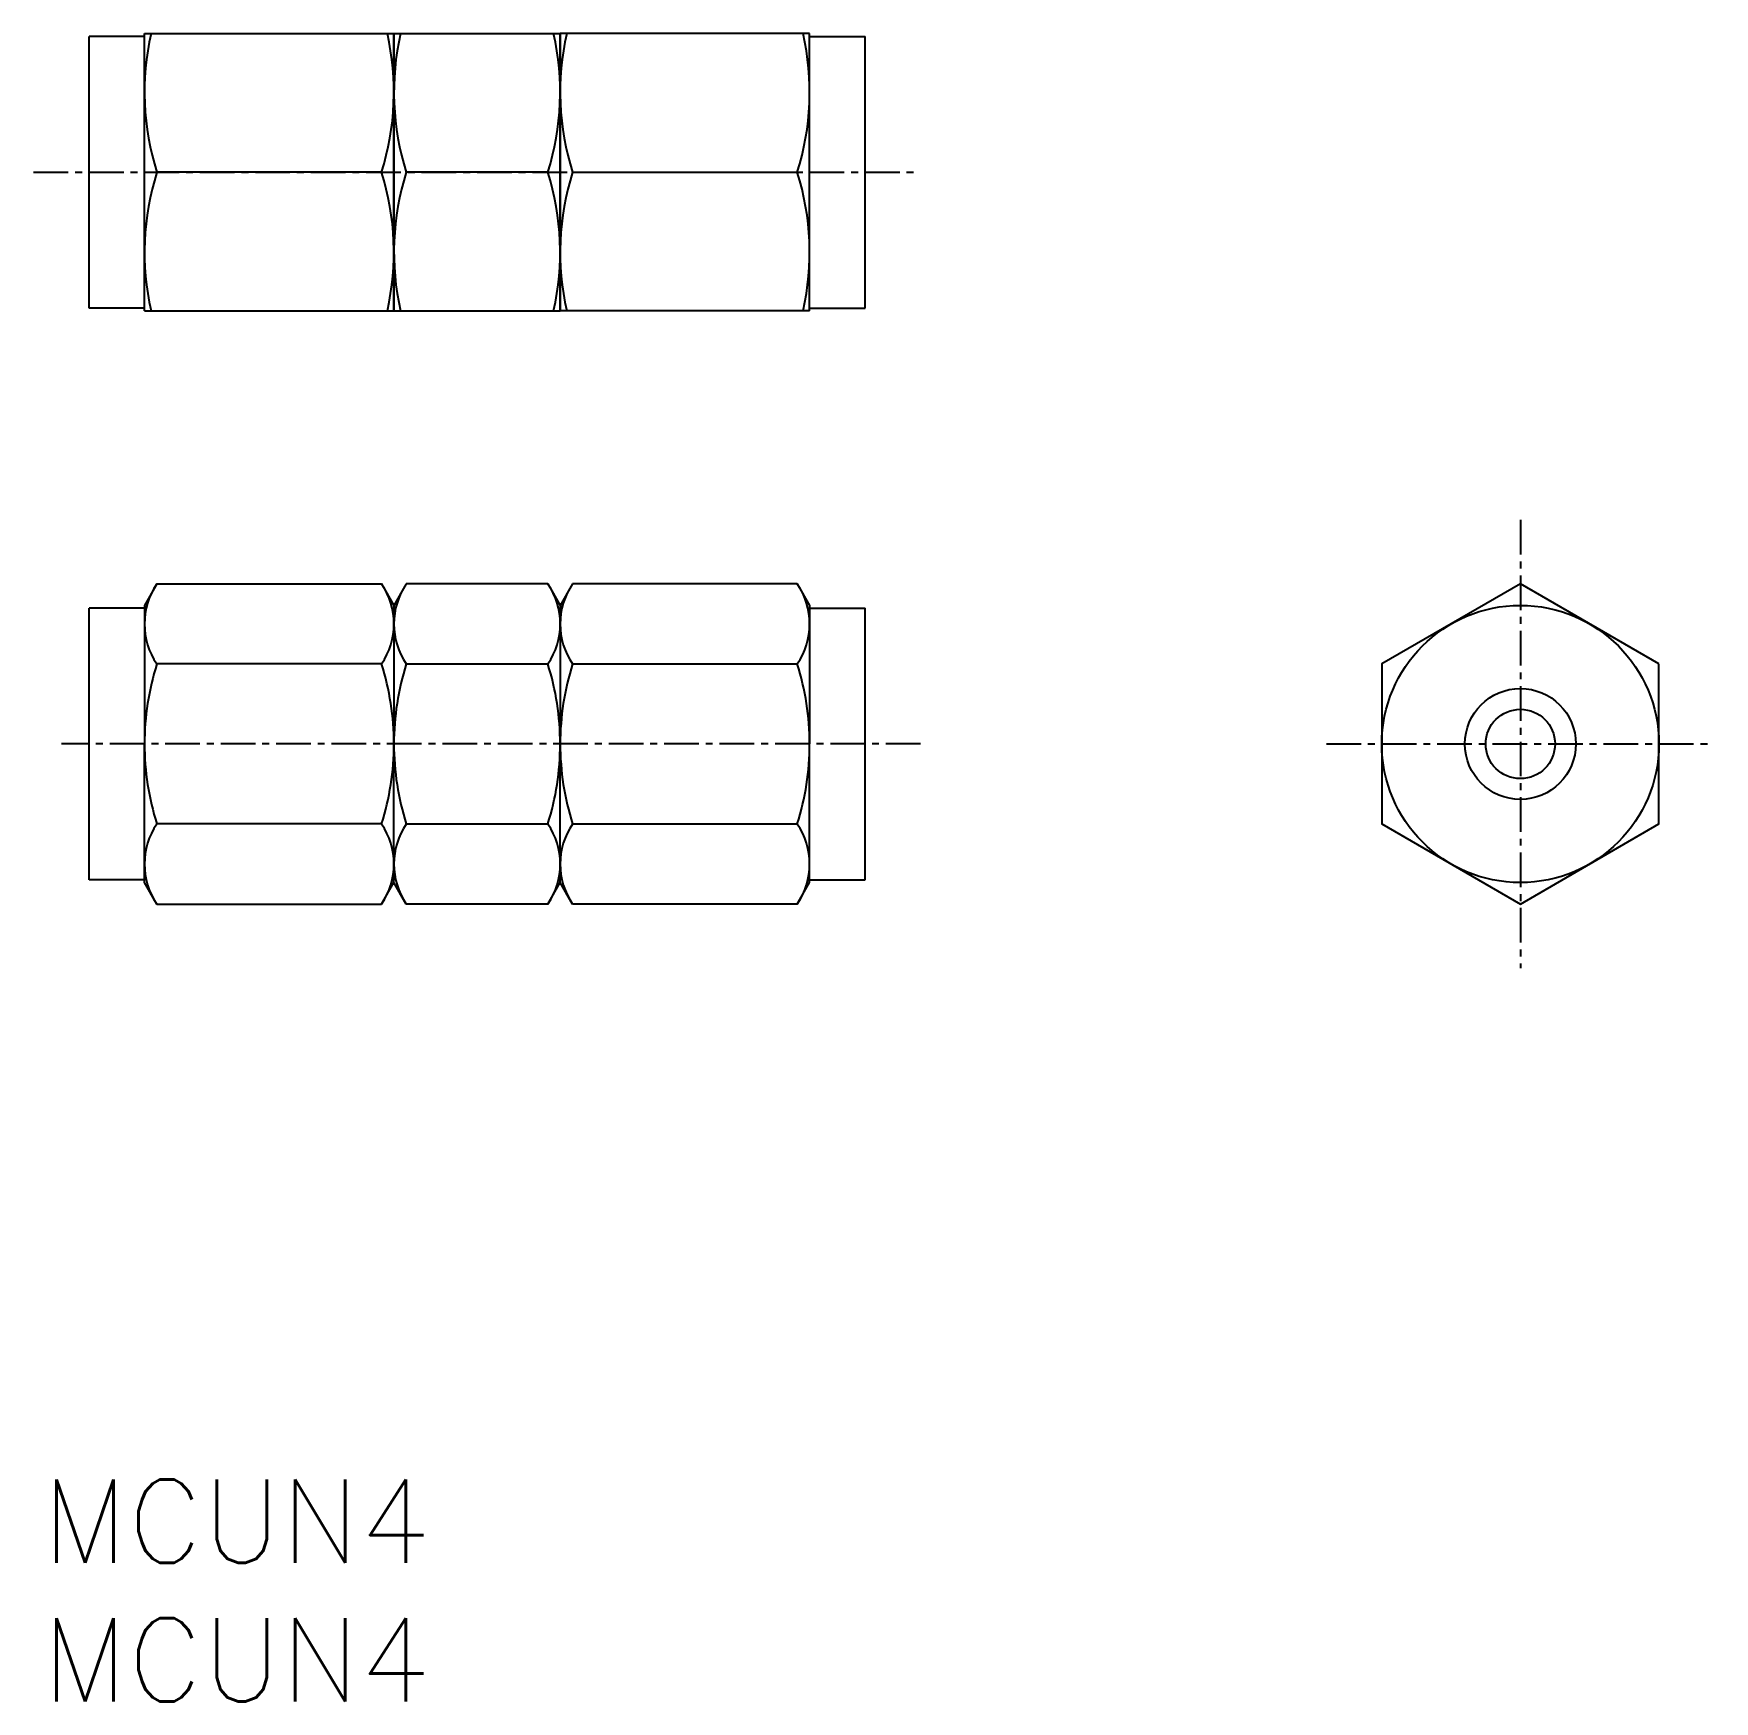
# Model space of a CAD drawing. Extents: x 108.1 to 168.7, y 66.3 to 126.5.
import ezdxf
from ezdxf.enums import TextEntityAlignment as Align

# ---------------------------------------------------------------- set-up
doc = ezdxf.new("R2010")
doc.units = 0
doc.linetypes.add('CENTER', pattern=[2, 1.25, -0.25, 0.25, -0.25])
doc.layers.get('0').update_dxf_attribs({"linetype": 'CONTINUOUS'})
doc.layers.add('CENTER', color=1, linetype='CENTER')
doc.styles.get("Standard").update_dxf_attribs({"font": 'txt.shx', "bigfont": 'extfont.shx'})

msp = doc.modelspace()

# ---------------------------------------------------------------- linework, layer by layer
at = {"color": 7, "linetype": 'CONTINUOUS'}
for p, q in [((110.069, 116.577), (110.069, 126.377)), ((112.069, 126.377), (110.069, 126.377)), ((112.069, 126.477), (121.069, 126.477)), ((112.069, 116.477), (112.069, 126.477)), ((121.069, 126.477), (121.069, 116.477)), ((121.069, 116.477), (121.069, 126.477)), ((121.069, 126.477), (127.069, 126.477)), ((136.069, 126.477), (127.069, 126.477)), ((127.069, 116.477), (127.069, 126.477)), ((127.069, 126.477), (127.069, 116.477)), ((136.069, 116.477), (136.069, 126.477)), ((136.069, 126.377), (138.069, 126.377)), ((138.069, 116.577), (138.069, 126.377)), ((120.622, 121.477), (112.515, 121.477)), ((126.622, 121.477), (121.515, 121.477)), ((127.515, 121.477), (135.622, 121.477)), ((112.069, 116.577), (110.069, 116.577)), ((112.069, 116.477), (121.069, 116.477)), ((121.069, 116.477), (127.069, 116.477)), ((136.069, 116.477), (127.069, 116.477)), ((136.069, 116.577), (138.069, 116.577)), ((112.515, 106.624), (112.069, 105.851)), ((112.515, 106.624), (120.622, 106.624)), ((120.622, 106.624), (121.069, 105.851)), ((121.515, 106.624), (121.069, 105.851)), ((126.622, 106.624), (121.515, 106.624)), ((126.622, 106.624), (127.069, 105.851)), ((127.515, 106.624), (127.069, 105.851)), ((135.622, 106.624), (127.515, 106.624)), ((135.622, 106.624), (136.069, 105.851)), ((112.069, 105.751), (110.069, 105.751)), ((110.069, 95.951), (110.069, 105.751)), ((112.069, 105.851), (112.069, 100.851)), ((121.069, 105.851), (121.069, 100.851)), ((121.069, 105.851), (121.069, 100.851)), ((127.069, 105.851), (127.069, 100.851)), ((136.069, 105.851), (136.069, 100.851)), ((136.069, 105.751), (138.069, 105.751)), ((138.069, 95.951), (138.069, 105.751)), ((164.212, 105.181), (164.212, 105.181)), ((165.462, 104.459), (165.462, 104.459)), ((120.622, 103.737), (112.515, 103.737)), ((121.515, 103.737), (126.622, 103.737)), ((127.515, 103.737), (135.622, 103.737)), ((112.069, 95.851), (112.069, 100.851)), ((121.069, 95.851), (121.069, 100.851)), ((121.069, 95.851), (121.069, 100.851)), ((127.069, 95.851), (127.069, 100.851)), ((136.069, 95.851), (136.069, 100.851)), ((120.622, 97.964), (112.515, 97.964)), ((121.515, 97.964), (126.622, 97.964)), ((127.515, 97.964), (135.622, 97.964)), ((112.069, 95.951), (110.069, 95.951)), ((112.515, 95.077), (112.069, 95.851)), ((120.622, 95.077), (121.069, 95.851)), ((121.515, 95.077), (121.069, 95.851)), ((126.622, 95.077), (127.069, 95.851)), ((127.515, 95.077), (127.069, 95.851)), ((135.622, 95.077), (136.069, 95.851)), ((136.069, 95.951), (138.069, 95.951)), ((112.515, 95.077), (120.622, 95.077)), ((126.622, 95.077), (121.515, 95.077)), ((135.622, 95.077), (127.515, 95.077))]:
    msp.add_line(p, q, dxfattribs=at)
msp.add_lwpolyline([(166.712, 103.737), (161.712, 106.624), (156.712, 103.737), (156.712, 97.964), (161.712, 95.077), (166.712, 97.964)], close=True, dxfattribs=at)
for radius in [5, 1.25]:
    msp.add_circle((161.712, 100.851), radius, dxfattribs=at)
at = {"color": 3, "linetype": 'CONTINUOUS'}
msp.add_circle((161.712, 100.851), 2, dxfattribs=at)
at = {"color": 7, "linetype": 'CONTINUOUS'}
for centre, radius, start, end in [((121.622, 124.364), 9.553, 167.22027, 197.58798), ((111.515, 124.364), 9.553, 342.41202, 12.77973), ((130.622, 124.364), 9.553, 167.22027, 197.58798), ((117.515, 124.364), 9.553, 342.41202, 12.77973), ((136.622, 124.364), 9.553, 167.22027, 197.58798), ((126.515, 124.364), 9.553, 342.41202, 12.77973), ((121.622, 118.59), 9.553, 162.41202, 192.77973), ((111.515, 118.59), 9.553, 347.22027, 17.58798), ((130.622, 118.59), 9.553, 162.41202, 192.77973), ((117.515, 118.59), 9.553, 347.22027, 17.58798), ((136.622, 118.59), 9.553, 162.41202, 192.77973), ((126.515, 118.59), 9.553, 347.22027, 17.58798), ((114.625, 105.181), 2.556, 145.61575, 214.38425), ((118.513, 105.181), 2.556, 325.61575, 34.38425), ((123.625, 105.181), 2.556, 145.61575, 214.38425), ((124.513, 105.181), 2.556, 325.61575, 34.38425), ((129.625, 105.181), 2.556, 145.61575, 214.38425), ((133.513, 105.181), 2.556, 325.61575, 34.38425), ((121.622, 100.851), 9.553, 162.41205, 180), ((111.515, 100.851), 9.553, 0, 17.58795), ((130.622, 100.851), 9.553, 162.41205, 180), ((117.515, 100.851), 9.553, 0, 17.58795), ((136.622, 100.851), 9.553, 162.41205, 180), ((126.515, 100.851), 9.553, 0, 17.58795), ((121.622, 100.851), 9.553, 180, 197.58795), ((111.515, 100.851), 9.553, 342.41205, 0), ((130.622, 100.851), 9.553, 180, 197.58795), ((117.515, 100.851), 9.553, 342.41205, 0), ((136.622, 100.851), 9.553, 180, 197.58795), ((126.515, 100.851), 9.553, 342.41205, 0), ((114.625, 96.52), 2.556, 145.61575, 214.38425), ((118.513, 96.52), 2.556, 325.61575, 34.38425), ((123.625, 96.52), 2.556, 145.61575, 214.38425), ((124.513, 96.52), 2.556, 325.61575, 34.38425), ((129.625, 96.52), 2.556, 145.61575, 214.38425), ((133.513, 96.52), 2.556, 325.61575, 34.38425)]:
    msp.add_arc(centre, radius, start, end, dxfattribs=at)
at = {"layer": 'CENTER', "color": 1, "linetype": 'CENTER'}
for p, q in [((108.069, 121.477), (140.069, 121.477)), ((161.712, 108.934), (161.712, 92.768)), ((140.069, 100.851), (109.069, 100.851)), ((154.712, 100.851), (168.712, 100.851))]:
    msp.add_line(p, q, dxfattribs=at)

# ---------------------------------------------------------------- texts
at = {"color": 7, "linetype": 'CONTINUOUS'}
for p in [(108.381, 72.812), (108.381, 67.812)]:
    msp.add_text('MCUN4', height=3, dxfattribs=at).set_placement(p, align=Align.MIDDLE_LEFT)

doc.saveas('drawing.dxf')
